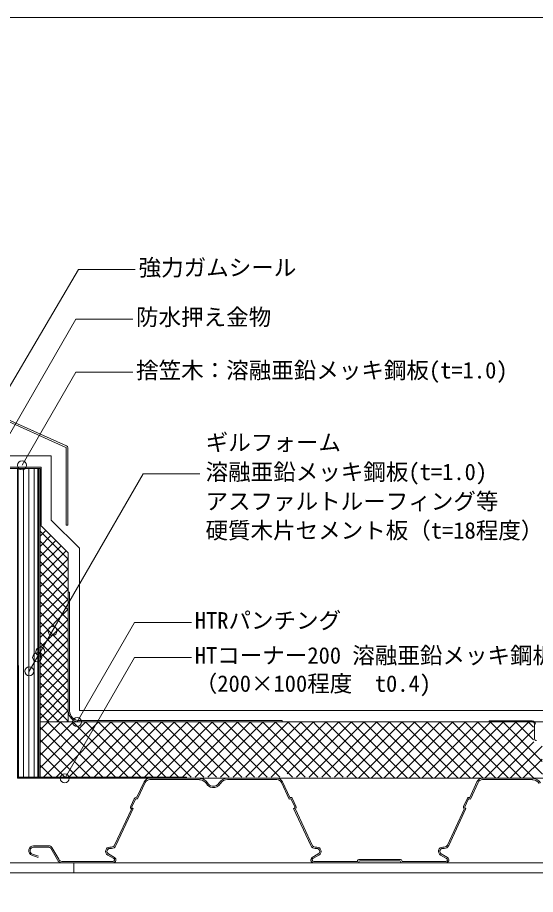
# Model space of a CAD drawing. Units: millimetres, scale not verified. Extents: x -1380 to 1380, y -956 to 954.
# Drawn here: x -450 to 10, y -239 to 539 of the extents above; entities that cross this region are included whole.
import ezdxf
from ezdxf.enums import TextEntityAlignment as Align

# ---------------------------------------------------------------- set-up
doc = ezdxf.new("R2010")
doc.units = ezdxf.units.MM
doc.header["$LTSCALE"] = 3
doc.linetypes.add('USER1', pattern=[19.05, 12.7, -6.35])
for name, color, linetype, lineweight in [('0-0_0', 7, 'Continuous', 18), ('0-1_BOUSUI', 1, 'Continuous', 18), ('0-2_MOJI', 7, 'Continuous', 18), ('0-3_HATCH', 9, 'Continuous', 18), ('0-4_KANAMONO', 5, 'Continuous', 18), ('0-6_TEKKOTU', 7, 'Continuous', 18), ('0-7_dekki', 3, 'Continuous', 18), ('0-8_dannnetu', 6, 'Continuous', 18), ('0-9_bo-do', 3, 'Continuous', 18), ('0-C_zatu', 6, 'Continuous', 18)]:
    doc.layers.add(name, color=color, linetype=linetype, lineweight=lineweight)
doc.styles.add('ＭＳ ゴシック', font='')
doc.styles.get('ＭＳ ゴシック').set_extended_font_data('MS Gothic')

msp = doc.modelspace()

# ---------------------------------------------------------------- linework, layer by layer
at = {"layer": '0-0_0'}
msp.add_lwpolyline([(-900.096, -660.668), (899.904, -660.668), (899.904, 539.332), (-900.096, 539.332)], close=True, dxfattribs=at)
at = {"layer": '0-1_BOUSUI', "linetype": 'USER1'}
msp.add_line((-431.615, 139.332), (-431.615, -134.668), dxfattribs=at)
at = {"layer": '0-1_BOUSUI'}
msp.add_lwpolyline([(-490.1, 150.332), (-420.1, 150.332), (-420.1, 93.474), (-395.1, 68.474), (-395.1, -75.668), (899.904, -75.668)], dxfattribs=at)
at = {"layer": '0-2_MOJI'}
for points in [[(-345.622, 315.791), (-396.06, 315.791), (-495.218, 147.092)], [(-347.882, 271.804), (-398.32, 271.804), (-466.307, 154.048)], [(-347.882, 224.661), (-398.32, 224.661), (-446.021, 142.04)], [(-288.137, 134.456), (-338.575, 134.456), (-439.694, -40.686)], [(-397.207, -85.668), (-346.205, 2.669), (-295.767, 2.669)], [(-407.923, -135.268), (-346.207, -28.373), (-295.769, -28.373)], [(-407.923, -135.268), (-346.207, -28.373), (-295.769, -28.373)]]:
    msp.add_lwpolyline(points, dxfattribs=at)
for centre in [(-446.021, 142.04), (-419.035, -4.905), (-429.732, -23.432), (-432.64, -28.469), (-439.694, -40.686), (-397.207, -85.668), (-408.153, -135.667)]:
    msp.add_circle(centre, 4, dxfattribs=at)
at = {"layer": '0-3_HATCH'}
for p, q in [((-449.548, -134.668), (-449.548, 139.332)), ((-444.786, -134.668), (-444.786, 139.332)), ((-440.023, -134.668), (-440.023, 139.332)), ((-435.261, -134.668), (-435.261, 139.332)), ((-430.1, 88.014), (-429.441, 88.673)), ((-430.1, 79.034), (-424.951, 84.183)), ((-405.1, 58.674), (-430.1, 83.674)), ((-430.1, 70.054), (-420.461, 79.693)), ((-430.1, 61.073), (-415.971, 75.203)), ((-405.1, 49.694), (-430.1, 74.694)), ((-430.1, 52.093), (-411.48, 70.713)), ((-430.1, 43.113), (-406.99, 66.222)), ((-405.1, 40.713), (-430.1, 65.713)), ((-430.1, 34.133), (-405.1, 59.133)), ((-405.1, 31.733), (-430.1, 56.733)), ((-430.1, 25.152), (-405.1, 50.152)), ((-405.1, 22.753), (-430.1, 47.753)), ((-430.1, 16.172), (-405.1, 41.172)), ((-405.1, 13.773), (-430.1, 38.773)), ((-430.1, 7.192), (-405.1, 32.192)), ((-405.1, 4.792), (-430.1, 29.792)), ((-430.1, -1.788), (-405.1, 23.212)), ((-405.1, -4.188), (-430.1, 20.812)), ((-430.1, -10.769), (-405.1, 14.231)), ((-405.1, -13.168), (-430.1, 11.832)), ((-430.1, -19.749), (-405.1, 5.251)), ((-405.1, -22.148), (-430.1, 2.852)), ((-430.1, -28.729), (-405.1, -3.729)), ((-405.1, -31.129), (-430.1, -6.129)), ((-430.1, -37.709), (-405.1, -12.709)), ((-405.1, -40.109), (-430.1, -15.109)), ((-430.1, -46.69), (-405.1, -21.69)), ((-405.1, -49.089), (-430.1, -24.089)), ((-430.1, -55.67), (-405.1, -30.67)), ((-405.1, -58.069), (-430.1, -33.069)), ((-430.1, -64.65), (-405.1, -39.65)), ((-405.1, -67.05), (-430.1, -42.05)), ((-430.1, -73.63), (-405.1, -48.63)), ((-405.1, -76.03), (-430.1, -51.03)), ((-430.1, -82.611), (-405.1, -57.611)), ((-405.1, -85.01), (-430.1, -60.01)), ((-413.422, -85.668), (-430.1, -68.99)), ((-424.177, -85.668), (-405.1, -66.591)), ((-415.197, -85.668), (-405.1, -75.571)), ((-422.402, -85.668), (-430.1, -77.971)), ((-406.217, -85.668), (-405.1, -84.551)), ((-430.1, -92.78), (-422.989, -85.669)), ((-430.1, -104.005), (-411.764, -85.669)), ((-430.1, -115.231), (-400.538, -85.669)), ((-430.1, -126.456), (-389.313, -85.669)), ((-385.683, -134.669), (-430.1, -90.252)), ((-427.088, -134.669), (-378.088, -85.669)), ((-374.458, -134.669), (-423.458, -85.669)), ((-415.862, -134.669), (-366.862, -85.669)), ((-363.232, -134.669), (-412.232, -85.669)), ((-404.637, -134.669), (-355.637, -85.669)), ((-352.007, -134.669), (-401.007, -85.669)), ((-393.412, -134.669), (-344.411, -85.669)), ((-340.782, -134.669), (-389.782, -85.669)), ((-382.186, -134.669), (-333.186, -85.669)), ((-329.557, -134.669), (-378.556, -85.669)), ((-370.961, -134.669), (-321.961, -85.669)), ((-318.331, -134.669), (-367.331, -85.669)), ((-359.736, -134.669), (-310.735, -85.669)), ((-307.106, -134.669), (-356.106, -85.669)), ((-348.51, -134.669), (-299.51, -85.669)), ((-295.881, -134.669), (-344.881, -85.669)), ((-337.285, -134.669), (-288.285, -85.669)), ((-284.656, -134.668), (-333.655, -85.669)), ((-326.059, -134.669), (-277.059, -85.669)), ((-273.43, -134.668), (-322.43, -85.669)), ((-314.834, -134.669), (-265.834, -85.668)), ((-262.205, -134.668), (-311.205, -85.669)), ((-303.609, -134.669), (-254.609, -85.668)), ((-250.98, -134.668), (-299.979, -85.669)), ((-292.383, -134.668), (-243.383, -85.668)), ((-239.754, -134.668), (-288.754, -85.669)), ((-281.158, -134.668), (-232.158, -85.668)), ((-228.529, -134.668), (-277.529, -85.669)), ((-269.933, -134.668), (-220.933, -85.668)), ((-217.304, -134.668), (-266.304, -85.668)), ((-258.707, -134.668), (-209.707, -85.668)), ((-247.482, -134.668), (-198.482, -85.668)), ((-236.256, -134.668), (-187.256, -85.668)), ((-202.58, -134.668), (-153.58, -85.668)), ((-191.355, -134.668), (-142.355, -85.668)), ((-180.13, -134.668), (-131.13, -85.668)), ((-126.501, -135.668), (-176.501, -85.668)), ((-168.904, -134.668), (-119.904, -85.668)), ((-115.276, -135.668), (-165.276, -85.668)), ((-157.679, -134.668), (-108.679, -85.668)), ((-104.051, -135.668), (-154.051, -85.668)), ((-147.453, -135.668), (-97.454, -85.668)), ((-92.825, -135.668), (-142.825, -85.668)), ((-136.228, -135.668), (-86.229, -85.668)), ((-81.6, -135.668), (-131.6, -85.668)), ((-125.003, -135.668), (-75.003, -85.668)), ((-70.375, -135.668), (-120.375, -85.668)), ((-113.778, -135.668), (-63.778, -85.668)), ((-59.149, -135.668), (-109.149, -85.668)), ((-102.553, -135.668), (-52.553, -85.668)), ((-47.924, -135.668), (-97.924, -85.668)), ((-91.327, -135.668), (-41.327, -85.668)), ((-36.699, -135.668), (-86.699, -85.668)), ((-80.102, -135.668), (-30.102, -85.668)), ((-25.474, -135.668), (-75.473, -85.668)), ((-68.877, -135.668), (-18.877, -85.668)), ((-14.249, -135.668), (-64.248, -85.668)), ((-57.651, -135.668), (-7.651, -85.668)), ((-3.023, -135.668), (-53.023, -85.668)), ((-46.426, -135.668), (3.574, -85.668)), ((8.202, -135.668), (-41.798, -85.668)), ((-35.2, -135.668), (7.739, -92.729)), ((15.927, -132.168), (-30.572, -85.668)), ((15.651, -120.666), (-19.347, -85.668)), ((7.739, -101.529), (-8.122, -85.668)), ((7.739, -90.303), (3.104, -85.668)), ((-396.908, -134.669), (-430.1, -101.477)), ((-23.975, -135.668), (8.291, -103.402)), ((-12.75, -135.668), (15.611, -107.307)), ((-408.134, -134.669), (-430.1, -112.702)), ((-419.359, -134.669), (-430.1, -123.928)), ((-1.524, -135.668), (15.496, -118.648))]:
    msp.add_line(p, q, dxfattribs=at)
for points in [[(-206.079, -134.668), (-209.597, -131.15), (-255.078, -85.668)], [(-194.853, -134.668), (-205.488, -124.033), (-243.853, -85.668)], [(-183.628, -134.668), (-201.379, -116.917), (-232.628, -85.668)], [(-225.031, -134.668), (-193.319, -102.956), (-176.031, -85.668)], [(-172.403, -134.668), (-197.271, -109.8), (-221.402, -85.668)], [(-210.78, -131.642), (-208.653, -129.515), (-164.806, -85.668)], [(-161.177, -134.668), (-193.162, -102.684), (-210.177, -85.668)], [(-148.952, -135.668), (-189.053, -95.567), (-198.952, -85.668)], [(-137.727, -135.668), (-184.944, -88.451), (-187.727, -85.668)]]:
    msp.add_lwpolyline(points, dxfattribs=at)
at = {"layer": '0-4_KANAMONO'}
for p, q in [((-403.9, 29.332), (-403.9, -75.743)), ((-31.405, -84.668), (6.595, -84.668)), ((8.595, -100.168), (8.595, -87.668))]:
    msp.add_line(p, q, dxfattribs=at)
for points in [[(-430.1, 89.332), (-430.1, 139.332), (-568.1, 139.332), (-568.1, 89.332), (-569.1, 89.332), (-569.1, 140.332), (-429.1, 140.332), (-429.1, 89.332)], [(-431.1, -134.668), (-431.1, -3.168), (-431.1, 0.564), (-431.1, 139.332), (-430.1, 139.332), (-430.101, 0.696), (-430.101, -3.125), (-430.1, -134.668)], [(-449.1, -35.668), (-449.1, -134.668), (-300.1, -134.668), (-300.1, -135.668), (-450.1, -135.668), (-450.1, -35.668)]]:
    msp.add_lwpolyline(points, close=True, dxfattribs=at)
for points in [[(-405.1, -75.753), (-405.1, 29.332), (-403.9, 29.326)], [(-395.1, -84.468), (-215.1, -84.468), (-215.1, -85.668), (-395.1, -85.668)], [(6.595, -85.668), (-31.405, -85.668), (-31.405, -84.668)]]:
    msp.add_lwpolyline(points, dxfattribs=at)
for centre, radius, start, end in [((-395.1, -75.668), 10, 180.48766, 270), ((-395.1, -75.668), 8.8, 180.48766, 270), ((6.595, -87.668), 3, 0, 90), ((6.595, -87.668), 2, 0, 90), ((10.595, -100.168), 2, 180, 270)]:
    msp.add_arc(centre, radius, start, end, dxfattribs=at)
at = {"layer": '0-6_TEKKOTU'}
for p, q in [((-400.1, -210.668), (899.904, -210.668)), ((-400.1, -219.668), (899.904, -219.668))]:
    msp.add_line(p, q, dxfattribs=at)
msp.add_lwpolyline([(-491.35, -219.668), (-550.1, -219.668), (-550.1, -210.668), (-400.1, -210.668), (-400.1, -219.668), (-458.85, -219.668)], dxfattribs=at)
at = {"layer": '0-7_dekki'}
for p, q in [((-344.158, -152.573), (-337.76, -138.862)), ((-343.517, -154.039), (-336.673, -139.37)), ((-332.746, -135.67), (-288.516, -135.67)), ((-332.746, -136.87), (-288.516, -136.87)), ((-263.652, -135.632), (-219.828, -135.632)), ((-263.652, -136.832), (-219.828, -136.832)), ((-215.901, -139.333), (-209.028, -154.074)), ((-214.814, -138.826), (-208.387, -152.608)), ((-48.758, -152.645), (-42.327, -138.862)), ((-48.118, -154.111), (-41.239, -139.37)), ((-37.315, -135.67), (6.915, -135.67)), ((-37.315, -136.87), (6.915, -136.87)), ((-346.471, -153.808), (-349.606, -160.525)), ((-345.384, -154.316), (-348.519, -161.033)), ((-343.516, -154.039), (-344.156, -153.806)), ((-208.389, -153.841), (-209.027, -154.074)), ((-204.029, -161.068), (-207.161, -154.35)), ((-202.941, -160.561), (-206.074, -153.843)), ((-54.206, -160.597), (-51.072, -153.88)), ((-53.119, -161.104), (-49.985, -154.387)), ((-48.757, -153.878), (-48.118, -154.111)), ((-363.936, -194.962), (-349.065, -163.091)), ((-362.849, -195.469), (-347.487, -162.547)), ((-347.964, -162.374), (-347.487, -162.547)), ((-204.584, -162.409), (-205.06, -162.582)), ((-205.06, -162.582), (-189.725, -195.469)), ((-203.482, -163.128), (-188.637, -194.962)), ((-68.505, -194.962), (-53.666, -163.163)), ((-67.417, -195.469), (-52.088, -162.619)), ((-52.564, -162.446), (-52.088, -162.619)), ((-435.749, -195.589), (-422.259, -195.589)), ((-435.749, -196.789), (-422.259, -196.789)), ((-420.552, -197.773), (-414.584, -208.112)), ((-419.513, -197.173), (-413.545, -207.512)), ((-368.122, -196.771), (-366.775, -196.771)), ((-368.122, -197.971), (-366.775, -197.971)), ((-185.799, -196.771), (-184.452, -196.771)), ((-185.799, -197.971), (-184.452, -197.971)), ((-72.688, -196.771), (-71.342, -196.771)), ((-72.688, -197.971), (-71.342, -197.971)), ((-437.298, -204.005), (-431.861, -205.968)), ((-436.89, -202.876), (-431.454, -204.84)), ((-410.631, -209.47), (-365.339, -209.47)), ((-364.648, -206.939), (-370.03, -203.77)), ((-364.04, -205.905), (-369.421, -202.736)), ((-183.152, -202.736), (-188.534, -205.905)), ((-182.543, -203.77), (-187.925, -206.939)), ((-187.235, -209.47), (-148.453, -209.47)), ((-147.277, -209.784), (-147.277, -210.67)), ((-146.292, -207.599), (-110.849, -207.599)), ((-146.292, -208.799), (-110.849, -208.799)), ((-109.865, -209.784), (-109.865, -210.67)), ((-108.687, -209.47), (-69.906, -209.47)), ((-69.217, -206.939), (-74.597, -203.77)), ((-68.608, -205.905), (-73.988, -202.736)), ((-410.631, -210.67), (-365.339, -210.67)), ((-187.235, -210.67), (-147.277, -210.67)), ((-109.865, -210.67), (-69.906, -210.67))]:
    msp.add_line(p, q, dxfattribs=at)
for centre, radius, start, end in [((-332.746, -141.202), 5.532, 90, 154.98576), ((-332.746, -141.202), 4.332, 90, 154.98576), ((-288.668, -144.101), 7.187, 82.86687, 89.58527), ((-288.668, -144.101), 8.387, 82.86687, 89.58527), ((-288.668, -144.101), 7.187, 30.53595, 82.86697), ((-288.668, -144.101), 8.387, 30.53595, 82.86697), ((-276.287, -136.799), 5.987, 210.53595, 262.86697), ((-276.287, -136.799), 5.987, 262.86687, 329.83797), ((-263.822, -144.017), 8.387, 88.6459, 149.83797), ((-263.822, -144.017), 7.187, 88.6459, 149.83797), ((-219.828, -141.164), 5.532, 24.99945, 90), ((-219.828, -141.164), 4.332, 24.99945, 90), ((-37.315, -141.202), 5.532, 90, 154.98576), ((-37.315, -141.202), 4.332, 90, 154.98576), ((6.765, -144.101), 7.187, 82.86687, 89.58527), ((6.765, -144.101), 7.187, 30.53595, 82.86697), ((6.765, -144.101), 8.387, 30.53595, 82.86697), ((-276.287, -136.799), 7.187, 210.53595, 262.86697), ((-276.287, -136.799), 7.187, 262.86687, 329.83797), ((-344.494, -154.732), 2.184, 81.14786, 154.98886), ((-344.494, -154.732), 0.985, 69.99548, 154.98886), ((-208.053, -154.766), 0.985, 25.0069, 109.99638), ((-208.053, -154.766), 2.184, 25.0069, 98.80468), ((-49.093, -154.804), 2.184, 81.17688, 154.99098), ((-49.093, -154.804), 0.985, 70.00018, 154.99098), ((-347.626, -161.448), 2.184, 154.99098, 228.78021), ((-347.626, -161.448), 0.985, 154.99098, 249.9989), ((-204.92, -161.484), 0.985, 290.0011, 24.99782), ((-204.92, -161.484), 2.184, 311.19604, 24.99782), ((-52.227, -161.52), 2.184, 154.99098, 228.78594), ((-52.225, -161.52), 0.986, 155.04404, 249.93234), ((-435.749, -199.939), 4.351, 90, 248.78319), ((-435.749, -199.939), 3.151, 90, 248.78319), ((-422.259, -198.758), 3.169, 29.99918, 90), ((-422.259, -198.758), 1.969, 29.99918, 90), ((-368.122, -200.53), 3.76, 90, 239.49931), ((-368.122, -200.53), 2.56, 90, 239.49931), ((-366.775, -193.638), 3.132, 270, 335.00055), ((-366.775, -193.638), 4.332, 270, 335.00055), ((-185.799, -193.638), 4.332, 204.99945, 270), ((-185.799, -193.638), 3.132, 204.99945, 270), ((-184.452, -200.53), 3.76, 300.50069, 90), ((-184.452, -200.53), 2.56, 300.50069, 90), ((-72.688, -200.53), 3.76, 90, 239.49931), ((-72.688, -200.53), 2.56, 90, 239.49931), ((-71.342, -193.638), 3.132, 270, 335.00055), ((-71.342, -193.638), 4.332, 270, 335.00055), ((-410.631, -206.338), 4.332, 203.67883, 270), ((-410.631, -206.338), 3.132, 203.67883, 270), ((-365.339, -208.11), 2.56, 270, 59.49931), ((-365.339, -208.11), 1.36, 270, 59.49931), ((-187.235, -208.11), 2.56, 120.50069, 270), ((-187.235, -208.11), 1.36, 120.50069, 270), ((-146.292, -209.784), 2.184, 90, 171.73136), ((-146.292, -209.784), 0.985, 90, 180), ((-110.849, -209.784), 2.184, 8.26864, 90), ((-110.849, -209.784), 0.985, 0, 90), ((-69.906, -208.11), 2.56, 270, 59.49931), ((-69.906, -208.11), 1.36, 270, 59.49931)]:
    msp.add_arc(centre, radius, start, end, dxfattribs=at)
at = {"layer": '0-8_dannnetu'}
for p, q in [((-405.1, 64.332), (-430.1, 89.332)), ((-405.1, -85.668), (-405.1, 64.332)), ((-430.1, -85.668), (899.904, -85.668)), ((-300.1, -135.668), (899.904, -135.668))]:
    msp.add_line(p, q, dxfattribs=at)
at = {"layer": '0-9_bo-do'}
msp.add_lwpolyline([(-450.1, -134.668), (-432.1, -134.668), (-432.1, 139.332), (-450.1, 139.332)], close=True, dxfattribs=at)
at = {"layer": '0-C_zatu'}
for p, q in [((-472.672, 187.332), (-407.224, 157.914)), ((-472.4, 188.832), (-406.698, 159.319)), ((-405.4, 157.446), (-405.4, 88.832))]:
    msp.add_line(p, q, dxfattribs=at)
msp.add_lwpolyline([(-406.9, 157.446), (-406.9, 88.832), (-405.4, 88.832)], dxfattribs=at)
for radius in [0.5, 2]:
    msp.add_arc((-407.4, 157.446), radius, 0, 69.44396, dxfattribs=at)

# ---------------------------------------------------------------- texts
at = {"layer": '0-2_MOJI', "style": 'ＭＳ ゴシック'}
for s, p in [('強力ガムシール', (-342.622, 305.791)), ('防水押え金物', (-344.882, 261.804)), ('捨笠木：溶融亜鉛メッキ鋼板(t=1.0)', (-344.882, 214.661)), ('ギルフォーム', (-283.022, 150.563)), ('溶融亜鉛メッキ鋼板(t=1.0)', (-283.137, 124.456)), ('アスファルトルーフィング等', (-283.252, 98.349)), ('硬質木片セメント板（t=18程度）', (-283.252, 72.532)), ('HTRパンチング', (-292.767, -7.331)), ('HTコーナー200 溶融亜鉛メッキ鋼板', (-292.769, -38.373)), ('（200×100程度\u3000t0.4)', (-292.769, -63.353))]:
    msp.add_text(s, height=14.66, dxfattribs=at).set_placement(p, align=Align.BOTTOM_LEFT)

doc.saveas('drawing.dxf')
